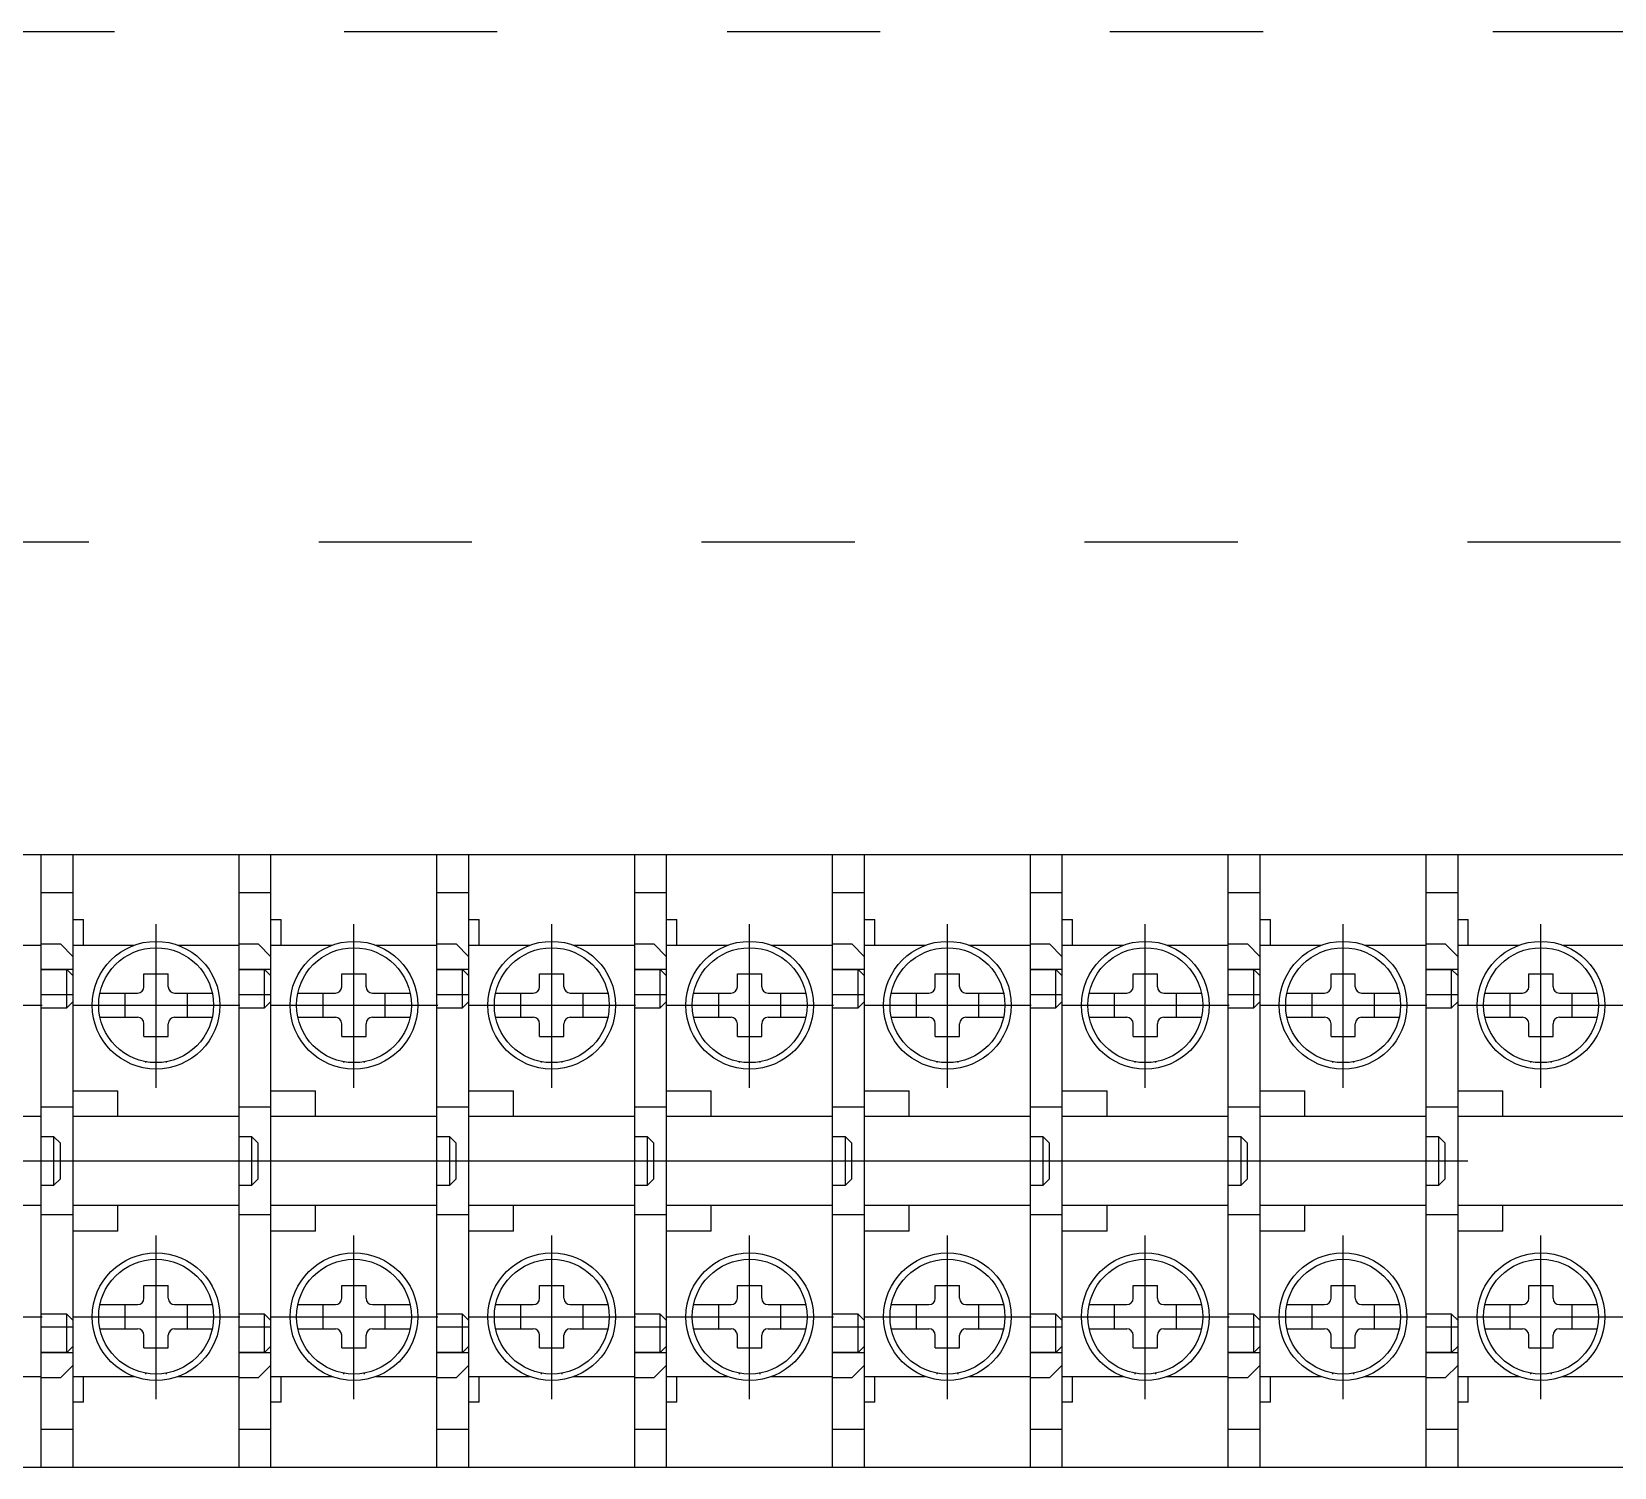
# Model space of a CAD drawing. Header units: millimetres. Extents: x 14879 to 38758, y -20740 to 1136.
# Drawn here: x 35287.6 to 35411.6, y -7516.8 to -7404.4 of the extents above; entities that cross this region are included whole.
import ezdxf

# ---------------------------------------------------------------- set-up
doc = ezdxf.new("R2010")
doc.units = ezdxf.units.MM
doc.linetypes.add('ACAD_ISO03W100', pattern=[30, 12, -18])
doc.linetypes.add('CENTER', pattern=[50.8, 31.75, -6.35, 6.35, -6.35])

msp = doc.modelspace()

# ---------------------------------------------------------------- linework, layer by layer
at = {"color": 3}
for p, q in [((35272.88, -7468.84), (35288.38, -7468.84)), ((35288.38, -7516.84), (35288.38, -7468.84)), ((35288.38, -7468.84), (35303.88, -7468.84)), ((35288.38, -7516.84), (35288.38, -7468.84)), ((35290.88, -7489.34), (35290.88, -7468.84)), ((35303.88, -7516.84), (35303.88, -7468.84)), ((35303.88, -7468.84), (35319.38, -7468.84)), ((35303.88, -7516.84), (35303.88, -7468.84)), ((35306.38, -7489.34), (35306.38, -7468.84)), ((35319.38, -7516.84), (35319.38, -7468.84)), ((35319.38, -7468.84), (35334.88, -7468.84)), ((35319.38, -7516.84), (35319.38, -7468.84)), ((35321.88, -7489.34), (35321.88, -7468.84)), ((35334.88, -7516.84), (35334.88, -7468.84)), ((35334.88, -7468.84), (35350.38, -7468.84)), ((35334.88, -7516.84), (35334.88, -7468.84)), ((35337.38, -7489.34), (35337.38, -7468.84)), ((35350.38, -7516.84), (35350.38, -7468.84)), ((35350.38, -7468.84), (35365.88, -7468.84)), ((35350.38, -7516.84), (35350.38, -7468.84)), ((35352.88, -7489.34), (35352.88, -7468.84)), ((35365.88, -7516.84), (35365.88, -7468.84)), ((35365.88, -7468.84), (35381.38, -7468.84)), ((35365.88, -7516.84), (35365.88, -7468.84)), ((35368.38, -7489.34), (35368.38, -7468.84)), ((35381.38, -7516.84), (35381.38, -7468.84)), ((35381.38, -7468.84), (35396.88, -7468.84)), ((35381.38, -7516.84), (35381.38, -7468.84)), ((35383.88, -7489.34), (35383.88, -7468.84)), ((35396.88, -7516.84), (35396.88, -7468.84)), ((35396.88, -7516.84), (35396.88, -7468.84)), ((35396.88, -7468.84), (35412.38, -7468.84)), ((35396.88, -7516.84), (35396.88, -7468.84)), ((35399.38, -7489.34), (35399.38, -7468.84)), ((35290.88, -7471.84), (35288.38, -7471.84)), ((35306.38, -7471.84), (35303.88, -7471.84)), ((35321.88, -7471.84), (35319.38, -7471.84)), ((35337.38, -7471.84), (35334.88, -7471.84)), ((35352.88, -7471.84), (35350.38, -7471.84)), ((35368.38, -7471.84), (35365.88, -7471.84)), ((35383.88, -7471.84), (35381.38, -7471.84)), ((35399.38, -7471.84), (35396.88, -7471.84)), ((35290.88, -7473.94), (35291.68, -7473.94)), ((35291.68, -7475.94), (35291.68, -7473.94)), ((35306.38, -7473.94), (35307.18, -7473.94)), ((35307.18, -7475.94), (35307.18, -7473.94)), ((35321.88, -7473.94), (35322.68, -7473.94)), ((35322.68, -7475.94), (35322.68, -7473.94)), ((35337.38, -7473.94), (35338.18, -7473.94)), ((35338.18, -7475.94), (35338.18, -7473.94)), ((35352.88, -7473.94), (35353.68, -7473.94)), ((35353.68, -7475.94), (35353.68, -7473.94)), ((35368.38, -7473.94), (35369.18, -7473.94)), ((35369.18, -7475.94), (35369.18, -7473.94)), ((35383.88, -7473.94), (35384.68, -7473.94)), ((35384.68, -7475.94), (35384.68, -7473.94)), ((35399.38, -7473.94), (35400.18, -7473.94)), ((35400.18, -7475.94), (35400.18, -7473.94)), ((35288.38, -7475.84), (35289.88, -7475.84)), ((35290.88, -7476.84), (35289.88, -7475.84)), ((35303.88, -7475.84), (35305.38, -7475.84)), ((35306.38, -7476.84), (35305.38, -7475.84)), ((35319.38, -7475.84), (35320.88, -7475.84)), ((35321.88, -7476.84), (35320.88, -7475.84)), ((35334.88, -7475.84), (35336.38, -7475.84)), ((35337.38, -7476.84), (35336.38, -7475.84)), ((35350.38, -7475.84), (35351.88, -7475.84)), ((35352.88, -7476.84), (35351.88, -7475.84)), ((35365.88, -7475.84), (35367.38, -7475.84)), ((35368.38, -7476.84), (35367.38, -7475.84)), ((35381.38, -7475.84), (35382.88, -7475.84)), ((35383.88, -7476.84), (35382.88, -7475.84)), ((35396.88, -7475.84), (35398.38, -7475.84)), ((35396.88, -7475.84), (35398.38, -7475.84)), ((35399.38, -7476.84), (35398.38, -7475.84)), ((35399.38, -7476.84), (35398.38, -7475.84)), ((35283.59, -7475.94), (35288.38, -7475.94)), ((35290.88, -7475.94), (35295.67, -7475.94)), ((35290.88, -7508.84), (35290.88, -7476.84)), ((35299.09, -7475.94), (35303.88, -7475.94)), ((35306.38, -7475.94), (35311.17, -7475.94)), ((35306.38, -7508.84), (35306.38, -7476.84)), ((35314.59, -7475.94), (35319.38, -7475.94)), ((35321.88, -7475.94), (35326.67, -7475.94)), ((35321.88, -7508.84), (35321.88, -7476.84)), ((35330.09, -7475.94), (35334.88, -7475.94)), ((35337.38, -7475.94), (35342.17, -7475.94)), ((35337.38, -7508.84), (35337.38, -7476.84)), ((35345.58, -7475.94), (35350.38, -7475.94)), ((35352.88, -7475.94), (35357.67, -7475.94)), ((35352.88, -7508.84), (35352.88, -7476.84)), ((35361.08, -7475.94), (35365.88, -7475.94)), ((35368.38, -7475.94), (35373.17, -7475.94)), ((35368.38, -7508.84), (35368.38, -7476.84)), ((35376.58, -7475.94), (35381.38, -7475.94)), ((35383.88, -7475.94), (35388.67, -7475.94)), ((35383.88, -7508.84), (35383.88, -7476.84)), ((35392.08, -7475.94), (35396.88, -7475.94)), ((35399.38, -7475.94), (35404.17, -7475.94)), ((35399.38, -7508.84), (35399.38, -7476.84)), ((35399.38, -7508.84), (35399.38, -7476.84)), ((35407.58, -7475.94), (35412.38, -7475.94)), ((35288.38, -7477.84), (35290.38, -7477.84)), ((35290.88, -7477.84), (35288.38, -7477.84)), ((35290.38, -7480.84), (35290.38, -7477.84)), ((35290.38, -7477.84), (35290.88, -7478.34)), ((35296.43, -7478.19), (35298.33, -7478.19)), ((35296.43, -7479.19), (35296.43, -7478.19)), ((35298.33, -7479.19), (35298.33, -7478.19)), ((35303.88, -7477.84), (35305.88, -7477.84)), ((35306.38, -7477.84), (35303.88, -7477.84)), ((35305.88, -7480.84), (35305.88, -7477.84)), ((35305.88, -7477.84), (35306.38, -7478.34)), ((35311.93, -7478.19), (35313.83, -7478.19)), ((35311.93, -7479.19), (35311.93, -7478.19)), ((35313.83, -7479.19), (35313.83, -7478.19)), ((35319.38, -7477.84), (35321.38, -7477.84)), ((35321.88, -7477.84), (35319.38, -7477.84)), ((35321.38, -7480.84), (35321.38, -7477.84)), ((35321.38, -7477.84), (35321.88, -7478.34)), ((35327.43, -7478.19), (35329.33, -7478.19)), ((35327.43, -7479.19), (35327.43, -7478.19)), ((35329.33, -7479.19), (35329.33, -7478.19)), ((35334.88, -7477.84), (35336.88, -7477.84)), ((35337.38, -7477.84), (35334.88, -7477.84)), ((35336.88, -7480.84), (35336.88, -7477.84)), ((35336.88, -7477.84), (35337.38, -7478.34)), ((35342.93, -7478.19), (35344.83, -7478.19)), ((35342.93, -7479.19), (35342.93, -7478.19)), ((35344.83, -7479.19), (35344.83, -7478.19)), ((35350.38, -7477.84), (35352.38, -7477.84)), ((35352.88, -7477.84), (35350.38, -7477.84)), ((35352.38, -7480.84), (35352.38, -7477.84)), ((35352.38, -7477.84), (35352.88, -7478.34)), ((35358.43, -7478.19), (35360.33, -7478.19)), ((35358.43, -7479.19), (35358.43, -7478.19)), ((35360.33, -7479.19), (35360.33, -7478.19)), ((35365.88, -7477.84), (35367.88, -7477.84)), ((35368.38, -7477.84), (35365.88, -7477.84)), ((35367.88, -7480.84), (35367.88, -7477.84)), ((35367.88, -7477.84), (35368.38, -7478.34)), ((35373.93, -7478.19), (35375.83, -7478.19)), ((35373.93, -7479.19), (35373.93, -7478.19)), ((35375.83, -7479.19), (35375.83, -7478.19)), ((35381.38, -7477.84), (35383.38, -7477.84)), ((35383.88, -7477.84), (35381.38, -7477.84)), ((35383.38, -7480.84), (35383.38, -7477.84)), ((35383.38, -7477.84), (35383.88, -7478.34)), ((35389.43, -7478.19), (35391.33, -7478.19)), ((35389.43, -7479.19), (35389.43, -7478.19)), ((35391.33, -7479.19), (35391.33, -7478.19)), ((35396.88, -7477.84), (35398.88, -7477.84)), ((35396.88, -7477.84), (35398.88, -7477.84)), ((35399.38, -7477.84), (35396.88, -7477.84)), ((35398.88, -7480.84), (35398.88, -7477.84)), ((35398.88, -7477.84), (35399.38, -7478.34)), ((35398.88, -7480.84), (35398.88, -7477.84)), ((35398.88, -7477.84), (35399.38, -7478.34)), ((35404.93, -7478.19), (35406.83, -7478.19)), ((35404.93, -7479.19), (35404.93, -7478.19)), ((35406.83, -7479.19), (35406.83, -7478.19)), ((35290.88, -7479.84), (35288.38, -7479.84)), ((35288.38, -7480.84), (35290.38, -7480.84)), ((35290.38, -7480.84), (35290.88, -7480.34)), ((35292.98, -7479.69), (35295.93, -7479.69)), ((35294.93, -7479.69), (35294.93, -7481.59)), ((35298.83, -7479.69), (35301.78, -7479.69)), ((35299.83, -7481.59), (35299.83, -7479.69)), ((35306.38, -7479.84), (35303.88, -7479.84)), ((35303.88, -7480.84), (35305.88, -7480.84)), ((35305.88, -7480.84), (35306.38, -7480.34)), ((35308.48, -7479.69), (35311.43, -7479.69)), ((35310.43, -7479.69), (35310.43, -7481.59)), ((35314.33, -7479.69), (35317.28, -7479.69)), ((35315.33, -7481.59), (35315.33, -7479.69)), ((35321.88, -7479.84), (35319.38, -7479.84)), ((35319.38, -7480.84), (35321.38, -7480.84)), ((35321.38, -7480.84), (35321.88, -7480.34)), ((35323.98, -7479.69), (35326.93, -7479.69)), ((35325.93, -7479.69), (35325.93, -7481.59)), ((35329.83, -7479.69), (35332.78, -7479.69)), ((35330.83, -7481.59), (35330.83, -7479.69)), ((35337.38, -7479.84), (35334.88, -7479.84)), ((35334.88, -7480.84), (35336.88, -7480.84)), ((35336.88, -7480.84), (35337.38, -7480.34)), ((35339.48, -7479.69), (35342.43, -7479.69)), ((35341.43, -7479.69), (35341.43, -7481.59)), ((35345.33, -7479.69), (35348.28, -7479.69)), ((35346.33, -7481.59), (35346.33, -7479.69)), ((35352.88, -7479.84), (35350.38, -7479.84)), ((35350.38, -7480.84), (35352.38, -7480.84)), ((35352.38, -7480.84), (35352.88, -7480.34)), ((35354.98, -7479.69), (35357.93, -7479.69)), ((35356.93, -7479.69), (35356.93, -7481.59)), ((35360.83, -7479.69), (35363.78, -7479.69)), ((35361.83, -7481.59), (35361.83, -7479.69)), ((35368.38, -7479.84), (35365.88, -7479.84)), ((35365.88, -7480.84), (35367.88, -7480.84)), ((35367.88, -7480.84), (35368.38, -7480.34)), ((35370.48, -7479.69), (35373.43, -7479.69)), ((35372.43, -7479.69), (35372.43, -7481.59)), ((35376.33, -7479.69), (35379.28, -7479.69)), ((35377.33, -7481.59), (35377.33, -7479.69)), ((35383.88, -7479.84), (35381.38, -7479.84)), ((35381.38, -7480.84), (35383.38, -7480.84)), ((35383.38, -7480.84), (35383.88, -7480.34)), ((35385.98, -7479.69), (35388.93, -7479.69)), ((35387.93, -7479.69), (35387.93, -7481.59)), ((35391.83, -7479.69), (35394.78, -7479.69)), ((35392.83, -7481.59), (35392.83, -7479.69)), ((35399.38, -7479.84), (35396.88, -7479.84)), ((35396.88, -7480.84), (35398.88, -7480.84)), ((35396.88, -7480.84), (35398.88, -7480.84)), ((35398.88, -7480.84), (35399.38, -7480.34)), ((35398.88, -7480.84), (35399.38, -7480.34)), ((35401.48, -7479.69), (35404.43, -7479.69)), ((35403.43, -7479.69), (35403.43, -7481.59)), ((35407.33, -7479.69), (35410.28, -7479.69)), ((35408.33, -7481.59), (35408.33, -7479.69)), ((35292.98, -7481.59), (35295.93, -7481.59)), ((35296.43, -7483.09), (35296.43, -7482.09)), ((35298.33, -7483.09), (35298.33, -7482.09)), ((35298.83, -7481.59), (35301.78, -7481.59)), ((35308.48, -7481.59), (35311.43, -7481.59)), ((35311.93, -7483.09), (35311.93, -7482.09)), ((35313.83, -7483.09), (35313.83, -7482.09)), ((35314.33, -7481.59), (35317.28, -7481.59)), ((35323.98, -7481.59), (35326.93, -7481.59)), ((35327.43, -7483.09), (35327.43, -7482.09)), ((35329.33, -7483.09), (35329.33, -7482.09)), ((35329.83, -7481.59), (35332.78, -7481.59)), ((35339.48, -7481.59), (35342.43, -7481.59)), ((35342.93, -7483.09), (35342.93, -7482.09)), ((35344.83, -7483.09), (35344.83, -7482.09)), ((35345.33, -7481.59), (35348.28, -7481.59)), ((35354.98, -7481.59), (35357.93, -7481.59)), ((35358.43, -7483.09), (35358.43, -7482.09)), ((35360.33, -7483.09), (35360.33, -7482.09)), ((35360.83, -7481.59), (35363.78, -7481.59)), ((35370.48, -7481.59), (35373.43, -7481.59)), ((35373.93, -7483.09), (35373.93, -7482.09)), ((35375.83, -7483.09), (35375.83, -7482.09)), ((35376.33, -7481.59), (35379.28, -7481.59)), ((35385.98, -7481.59), (35388.93, -7481.59)), ((35389.43, -7483.09), (35389.43, -7482.09)), ((35391.33, -7483.09), (35391.33, -7482.09)), ((35391.83, -7481.59), (35394.78, -7481.59)), ((35401.48, -7481.59), (35404.43, -7481.59)), ((35404.93, -7483.09), (35404.93, -7482.09)), ((35406.83, -7483.09), (35406.83, -7482.09)), ((35407.33, -7481.59), (35410.28, -7481.59)), ((35296.43, -7483.09), (35298.33, -7483.09)), ((35311.93, -7483.09), (35313.83, -7483.09)), ((35327.43, -7483.09), (35329.33, -7483.09)), ((35342.93, -7483.09), (35344.83, -7483.09)), ((35358.43, -7483.09), (35360.33, -7483.09)), ((35373.93, -7483.09), (35375.83, -7483.09)), ((35389.43, -7483.09), (35391.33, -7483.09)), ((35404.93, -7483.09), (35406.83, -7483.09)), ((35296.58, -7485.14), (35296.58, -7485.07)), ((35298.18, -7485.07), (35298.18, -7485.14)), ((35312.08, -7485.14), (35312.08, -7485.07)), ((35313.68, -7485.07), (35313.68, -7485.14)), ((35327.58, -7485.14), (35327.58, -7485.07)), ((35329.18, -7485.07), (35329.18, -7485.14)), ((35343.08, -7485.14), (35343.08, -7485.07)), ((35344.68, -7485.07), (35344.68, -7485.14)), ((35358.58, -7485.14), (35358.58, -7485.07)), ((35360.18, -7485.07), (35360.18, -7485.14)), ((35374.08, -7485.14), (35374.08, -7485.07)), ((35375.68, -7485.07), (35375.68, -7485.14)), ((35389.58, -7485.14), (35389.58, -7485.07)), ((35391.18, -7485.07), (35391.18, -7485.14)), ((35405.08, -7485.14), (35405.08, -7485.07)), ((35406.68, -7485.07), (35406.68, -7485.14)), ((35290.88, -7487.34), (35294.38, -7487.34)), ((35294.38, -7489.34), (35294.38, -7487.34)), ((35306.38, -7487.34), (35309.88, -7487.34)), ((35309.88, -7489.34), (35309.88, -7487.34)), ((35321.88, -7487.34), (35325.38, -7487.34)), ((35325.38, -7489.34), (35325.38, -7487.34)), ((35337.38, -7487.34), (35340.88, -7487.34)), ((35340.88, -7489.34), (35340.88, -7487.34)), ((35352.88, -7487.34), (35356.38, -7487.34)), ((35356.38, -7489.34), (35356.38, -7487.34)), ((35368.38, -7487.34), (35371.88, -7487.34)), ((35371.88, -7489.34), (35371.88, -7487.34)), ((35383.88, -7487.34), (35387.38, -7487.34)), ((35387.38, -7489.34), (35387.38, -7487.34)), ((35399.38, -7487.34), (35402.88, -7487.34)), ((35402.88, -7489.34), (35402.88, -7487.34)), ((35275.38, -7489.34), (35288.38, -7489.34)), ((35290.88, -7488.64), (35288.38, -7488.64)), ((35290.88, -7489.34), (35303.88, -7489.34)), ((35306.38, -7488.64), (35303.88, -7488.64)), ((35306.38, -7489.34), (35319.38, -7489.34)), ((35321.88, -7488.64), (35319.38, -7488.64)), ((35321.88, -7489.34), (35334.88, -7489.34)), ((35337.38, -7488.64), (35334.88, -7488.64)), ((35337.38, -7489.34), (35350.38, -7489.34)), ((35352.88, -7488.64), (35350.38, -7488.64)), ((35352.88, -7489.34), (35365.88, -7489.34)), ((35368.38, -7488.64), (35365.88, -7488.64)), ((35368.38, -7489.34), (35381.38, -7489.34)), ((35383.88, -7488.64), (35381.38, -7488.64)), ((35383.88, -7489.34), (35396.88, -7489.34)), ((35399.38, -7488.64), (35396.88, -7488.64)), ((35399.38, -7489.34), (35412.38, -7489.34)), ((35289.38, -7490.94), (35288.38, -7490.94)), ((35289.38, -7494.74), (35289.38, -7490.94)), ((35289.38, -7490.94), (35289.88, -7491.44)), ((35289.88, -7494.24), (35289.88, -7491.44)), ((35304.88, -7490.94), (35303.88, -7490.94)), ((35304.88, -7494.74), (35304.88, -7490.94)), ((35304.88, -7490.94), (35305.38, -7491.44)), ((35305.38, -7494.24), (35305.38, -7491.44)), ((35320.38, -7490.94), (35319.38, -7490.94)), ((35320.38, -7494.74), (35320.38, -7490.94)), ((35320.38, -7490.94), (35320.88, -7491.44)), ((35320.88, -7494.24), (35320.88, -7491.44)), ((35335.88, -7490.94), (35334.88, -7490.94)), ((35335.88, -7494.74), (35335.88, -7490.94)), ((35335.88, -7490.94), (35336.38, -7491.44)), ((35336.38, -7494.24), (35336.38, -7491.44)), ((35351.38, -7490.94), (35350.38, -7490.94)), ((35351.38, -7494.74), (35351.38, -7490.94)), ((35351.38, -7490.94), (35351.88, -7491.44)), ((35351.88, -7494.24), (35351.88, -7491.44)), ((35366.88, -7490.94), (35365.88, -7490.94)), ((35366.88, -7494.74), (35366.88, -7490.94)), ((35366.88, -7490.94), (35367.38, -7491.44)), ((35367.38, -7494.24), (35367.38, -7491.44)), ((35382.38, -7490.94), (35381.38, -7490.94)), ((35382.38, -7494.74), (35382.38, -7490.94)), ((35382.38, -7490.94), (35382.88, -7491.44)), ((35382.88, -7494.24), (35382.88, -7491.44)), ((35397.88, -7490.94), (35396.88, -7490.94)), ((35397.88, -7490.94), (35396.88, -7490.94)), ((35397.88, -7494.74), (35397.88, -7490.94)), ((35397.88, -7490.94), (35398.38, -7491.44)), ((35397.88, -7494.74), (35397.88, -7490.94)), ((35397.88, -7490.94), (35398.38, -7491.44)), ((35398.38, -7494.24), (35398.38, -7491.44)), ((35398.38, -7494.24), (35398.38, -7491.44)), ((35289.88, -7494.24), (35289.38, -7494.74)), ((35305.38, -7494.24), (35304.88, -7494.74)), ((35320.88, -7494.24), (35320.38, -7494.74)), ((35336.38, -7494.24), (35335.88, -7494.74)), ((35351.88, -7494.24), (35351.38, -7494.74)), ((35367.38, -7494.24), (35366.88, -7494.74)), ((35382.88, -7494.24), (35382.38, -7494.74)), ((35398.38, -7494.24), (35397.88, -7494.74)), ((35398.38, -7494.24), (35397.88, -7494.74)), ((35288.38, -7494.74), (35289.38, -7494.74)), ((35303.88, -7494.74), (35304.88, -7494.74)), ((35319.38, -7494.74), (35320.38, -7494.74)), ((35334.88, -7494.74), (35335.88, -7494.74)), ((35350.38, -7494.74), (35351.38, -7494.74)), ((35365.88, -7494.74), (35366.88, -7494.74)), ((35381.38, -7494.74), (35382.38, -7494.74)), ((35396.88, -7494.74), (35397.88, -7494.74)), ((35396.88, -7494.74), (35397.88, -7494.74)), ((35288.38, -7496.34), (35275.38, -7496.34)), ((35303.88, -7496.34), (35290.88, -7496.34)), ((35290.88, -7516.84), (35290.88, -7496.34)), ((35294.38, -7498.34), (35294.38, -7496.34)), ((35319.38, -7496.34), (35306.38, -7496.34)), ((35306.38, -7516.84), (35306.38, -7496.34)), ((35309.88, -7498.34), (35309.88, -7496.34)), ((35334.88, -7496.34), (35321.88, -7496.34)), ((35321.88, -7516.84), (35321.88, -7496.34)), ((35325.38, -7498.34), (35325.38, -7496.34)), ((35350.38, -7496.34), (35337.38, -7496.34)), ((35337.38, -7516.84), (35337.38, -7496.34)), ((35340.88, -7498.34), (35340.88, -7496.34)), ((35365.88, -7496.34), (35352.88, -7496.34)), ((35352.88, -7516.84), (35352.88, -7496.34)), ((35356.38, -7498.34), (35356.38, -7496.34)), ((35381.38, -7496.34), (35368.38, -7496.34)), ((35368.38, -7516.84), (35368.38, -7496.34)), ((35371.88, -7498.34), (35371.88, -7496.34)), ((35396.88, -7496.34), (35383.88, -7496.34)), ((35383.88, -7516.84), (35383.88, -7496.34)), ((35387.38, -7498.34), (35387.38, -7496.34)), ((35412.38, -7496.34), (35399.38, -7496.34)), ((35399.38, -7516.84), (35399.38, -7496.34)), ((35402.88, -7498.34), (35402.88, -7496.34)), ((35288.38, -7497.04), (35290.88, -7497.04)), ((35303.88, -7497.04), (35306.38, -7497.04)), ((35319.38, -7497.04), (35321.88, -7497.04)), ((35334.88, -7497.04), (35337.38, -7497.04)), ((35350.38, -7497.04), (35352.88, -7497.04)), ((35365.88, -7497.04), (35368.38, -7497.04)), ((35381.38, -7497.04), (35383.88, -7497.04)), ((35396.88, -7497.04), (35399.38, -7497.04)), ((35294.38, -7498.34), (35290.88, -7498.34)), ((35309.88, -7498.34), (35306.38, -7498.34)), ((35325.38, -7498.34), (35321.88, -7498.34)), ((35340.88, -7498.34), (35337.38, -7498.34)), ((35356.38, -7498.34), (35352.88, -7498.34)), ((35371.88, -7498.34), (35368.38, -7498.34)), ((35387.38, -7498.34), (35383.88, -7498.34)), ((35402.88, -7498.34), (35399.38, -7498.34)), ((35296.43, -7502.59), (35298.33, -7502.59)), ((35296.43, -7503.59), (35296.43, -7502.59)), ((35298.33, -7503.59), (35298.33, -7502.59)), ((35311.93, -7502.59), (35313.83, -7502.59)), ((35311.93, -7503.59), (35311.93, -7502.59)), ((35313.83, -7503.59), (35313.83, -7502.59)), ((35327.43, -7502.59), (35329.33, -7502.59)), ((35327.43, -7503.59), (35327.43, -7502.59)), ((35329.33, -7503.59), (35329.33, -7502.59)), ((35342.93, -7502.59), (35344.83, -7502.59)), ((35342.93, -7503.59), (35342.93, -7502.59)), ((35344.83, -7503.59), (35344.83, -7502.59)), ((35358.43, -7502.59), (35360.33, -7502.59)), ((35358.43, -7503.59), (35358.43, -7502.59)), ((35360.33, -7503.59), (35360.33, -7502.59)), ((35373.93, -7502.59), (35375.83, -7502.59)), ((35373.93, -7503.59), (35373.93, -7502.59)), ((35375.83, -7503.59), (35375.83, -7502.59)), ((35389.43, -7502.59), (35391.33, -7502.59)), ((35389.43, -7503.59), (35389.43, -7502.59)), ((35391.33, -7503.59), (35391.33, -7502.59)), ((35404.93, -7502.59), (35406.83, -7502.59)), ((35404.93, -7503.59), (35404.93, -7502.59)), ((35406.83, -7503.59), (35406.83, -7502.59)), ((35292.98, -7504.09), (35295.93, -7504.09)), ((35294.93, -7504.09), (35294.93, -7505.99)), ((35298.83, -7504.09), (35301.78, -7504.09)), ((35299.83, -7505.99), (35299.83, -7504.09)), ((35308.48, -7504.09), (35311.43, -7504.09)), ((35310.43, -7504.09), (35310.43, -7505.99)), ((35314.33, -7504.09), (35317.28, -7504.09)), ((35315.33, -7505.99), (35315.33, -7504.09)), ((35323.98, -7504.09), (35326.93, -7504.09)), ((35325.93, -7504.09), (35325.93, -7505.99)), ((35329.83, -7504.09), (35332.78, -7504.09)), ((35330.83, -7505.99), (35330.83, -7504.09)), ((35339.48, -7504.09), (35342.43, -7504.09)), ((35341.43, -7504.09), (35341.43, -7505.99)), ((35345.33, -7504.09), (35348.28, -7504.09)), ((35346.33, -7505.99), (35346.33, -7504.09)), ((35354.98, -7504.09), (35357.93, -7504.09)), ((35356.93, -7504.09), (35356.93, -7505.99)), ((35360.83, -7504.09), (35363.78, -7504.09)), ((35361.83, -7505.99), (35361.83, -7504.09)), ((35370.48, -7504.09), (35373.43, -7504.09)), ((35372.43, -7504.09), (35372.43, -7505.99)), ((35376.33, -7504.09), (35379.28, -7504.09)), ((35377.33, -7505.99), (35377.33, -7504.09)), ((35385.98, -7504.09), (35388.93, -7504.09)), ((35387.93, -7504.09), (35387.93, -7505.99)), ((35391.83, -7504.09), (35394.78, -7504.09)), ((35392.83, -7505.99), (35392.83, -7504.09)), ((35401.48, -7504.09), (35404.43, -7504.09)), ((35403.43, -7504.09), (35403.43, -7505.99)), ((35407.33, -7504.09), (35410.28, -7504.09)), ((35408.33, -7505.99), (35408.33, -7504.09)), ((35290.38, -7504.84), (35288.38, -7504.84)), ((35290.38, -7507.84), (35290.38, -7504.84)), ((35290.88, -7505.34), (35290.38, -7504.84)), ((35305.88, -7504.84), (35303.88, -7504.84)), ((35305.88, -7507.84), (35305.88, -7504.84)), ((35306.38, -7505.34), (35305.88, -7504.84)), ((35321.38, -7504.84), (35319.38, -7504.84)), ((35321.38, -7507.84), (35321.38, -7504.84)), ((35321.88, -7505.34), (35321.38, -7504.84)), ((35336.88, -7504.84), (35334.88, -7504.84)), ((35336.88, -7507.84), (35336.88, -7504.84)), ((35337.38, -7505.34), (35336.88, -7504.84)), ((35352.38, -7504.84), (35350.38, -7504.84)), ((35352.38, -7507.84), (35352.38, -7504.84)), ((35352.88, -7505.34), (35352.38, -7504.84)), ((35367.88, -7504.84), (35365.88, -7504.84)), ((35367.88, -7507.84), (35367.88, -7504.84)), ((35368.38, -7505.34), (35367.88, -7504.84)), ((35383.38, -7504.84), (35381.38, -7504.84)), ((35383.38, -7507.84), (35383.38, -7504.84)), ((35383.88, -7505.34), (35383.38, -7504.84)), ((35398.88, -7504.84), (35396.88, -7504.84)), ((35398.88, -7504.84), (35396.88, -7504.84)), ((35398.88, -7507.84), (35398.88, -7504.84)), ((35399.38, -7505.34), (35398.88, -7504.84)), ((35398.88, -7507.84), (35398.88, -7504.84)), ((35399.38, -7505.34), (35398.88, -7504.84)), ((35288.38, -7505.84), (35290.88, -7505.84)), ((35292.98, -7505.99), (35295.93, -7505.99)), ((35296.43, -7507.49), (35296.43, -7506.49)), ((35298.33, -7507.49), (35298.33, -7506.49)), ((35298.83, -7505.99), (35301.78, -7505.99)), ((35303.88, -7505.84), (35306.38, -7505.84)), ((35308.48, -7505.99), (35311.43, -7505.99)), ((35311.93, -7507.49), (35311.93, -7506.49)), ((35313.83, -7507.49), (35313.83, -7506.49)), ((35314.33, -7505.99), (35317.28, -7505.99)), ((35319.38, -7505.84), (35321.88, -7505.84)), ((35323.98, -7505.99), (35326.93, -7505.99)), ((35327.43, -7507.49), (35327.43, -7506.49)), ((35329.33, -7507.49), (35329.33, -7506.49)), ((35329.83, -7505.99), (35332.78, -7505.99)), ((35334.88, -7505.84), (35337.38, -7505.84)), ((35339.48, -7505.99), (35342.43, -7505.99)), ((35342.93, -7507.49), (35342.93, -7506.49)), ((35344.83, -7507.49), (35344.83, -7506.49)), ((35345.33, -7505.99), (35348.28, -7505.99)), ((35350.38, -7505.84), (35352.88, -7505.84)), ((35354.98, -7505.99), (35357.93, -7505.99)), ((35358.43, -7507.49), (35358.43, -7506.49)), ((35360.33, -7507.49), (35360.33, -7506.49)), ((35360.83, -7505.99), (35363.78, -7505.99)), ((35365.88, -7505.84), (35368.38, -7505.84)), ((35370.48, -7505.99), (35373.43, -7505.99)), ((35373.93, -7507.49), (35373.93, -7506.49)), ((35375.83, -7507.49), (35375.83, -7506.49)), ((35376.33, -7505.99), (35379.28, -7505.99)), ((35381.38, -7505.84), (35383.88, -7505.84)), ((35385.98, -7505.99), (35388.93, -7505.99)), ((35389.43, -7507.49), (35389.43, -7506.49)), ((35391.33, -7507.49), (35391.33, -7506.49)), ((35391.83, -7505.99), (35394.78, -7505.99)), ((35396.88, -7505.84), (35399.38, -7505.84)), ((35401.48, -7505.99), (35404.43, -7505.99)), ((35404.93, -7507.49), (35404.93, -7506.49)), ((35406.83, -7507.49), (35406.83, -7506.49)), ((35407.33, -7505.99), (35410.28, -7505.99)), ((35290.38, -7507.84), (35288.38, -7507.84)), ((35288.38, -7507.84), (35290.88, -7507.84)), ((35290.88, -7507.34), (35290.38, -7507.84)), ((35296.43, -7507.49), (35298.33, -7507.49)), ((35305.88, -7507.84), (35303.88, -7507.84)), ((35303.88, -7507.84), (35306.38, -7507.84)), ((35306.38, -7507.34), (35305.88, -7507.84)), ((35311.93, -7507.49), (35313.83, -7507.49)), ((35321.38, -7507.84), (35319.38, -7507.84)), ((35319.38, -7507.84), (35321.88, -7507.84)), ((35321.88, -7507.34), (35321.38, -7507.84)), ((35327.43, -7507.49), (35329.33, -7507.49)), ((35336.88, -7507.84), (35334.88, -7507.84)), ((35334.88, -7507.84), (35337.38, -7507.84)), ((35337.38, -7507.34), (35336.88, -7507.84)), ((35342.93, -7507.49), (35344.83, -7507.49)), ((35352.38, -7507.84), (35350.38, -7507.84)), ((35350.38, -7507.84), (35352.88, -7507.84)), ((35352.88, -7507.34), (35352.38, -7507.84)), ((35358.43, -7507.49), (35360.33, -7507.49)), ((35367.88, -7507.84), (35365.88, -7507.84)), ((35365.88, -7507.84), (35368.38, -7507.84)), ((35368.38, -7507.34), (35367.88, -7507.84)), ((35373.93, -7507.49), (35375.83, -7507.49)), ((35383.38, -7507.84), (35381.38, -7507.84)), ((35381.38, -7507.84), (35383.88, -7507.84)), ((35383.88, -7507.34), (35383.38, -7507.84)), ((35389.43, -7507.49), (35391.33, -7507.49)), ((35398.88, -7507.84), (35396.88, -7507.84)), ((35398.88, -7507.84), (35396.88, -7507.84)), ((35396.88, -7507.84), (35399.38, -7507.84)), ((35399.38, -7507.34), (35398.88, -7507.84)), ((35399.38, -7507.34), (35398.88, -7507.84)), ((35404.93, -7507.49), (35406.83, -7507.49)), ((35289.88, -7509.84), (35290.88, -7508.84)), ((35305.38, -7509.84), (35306.38, -7508.84)), ((35320.88, -7509.84), (35321.88, -7508.84)), ((35336.38, -7509.84), (35337.38, -7508.84)), ((35351.88, -7509.84), (35352.88, -7508.84)), ((35367.38, -7509.84), (35368.38, -7508.84)), ((35382.88, -7509.84), (35383.88, -7508.84)), ((35398.38, -7509.84), (35399.38, -7508.84)), ((35398.38, -7509.84), (35399.38, -7508.84)), ((35288.38, -7509.74), (35283.59, -7509.74)), ((35289.88, -7509.84), (35288.38, -7509.84)), ((35295.67, -7509.74), (35290.88, -7509.74)), ((35291.68, -7511.74), (35291.68, -7509.74)), ((35296.58, -7509.54), (35296.58, -7509.47)), ((35298.18, -7509.47), (35298.18, -7509.54)), ((35303.88, -7509.74), (35299.09, -7509.74)), ((35305.38, -7509.84), (35303.88, -7509.84)), ((35311.17, -7509.74), (35306.38, -7509.74)), ((35307.18, -7511.74), (35307.18, -7509.74)), ((35312.08, -7509.54), (35312.08, -7509.47)), ((35313.68, -7509.47), (35313.68, -7509.54)), ((35319.38, -7509.74), (35314.59, -7509.74)), ((35320.88, -7509.84), (35319.38, -7509.84)), ((35326.67, -7509.74), (35321.88, -7509.74)), ((35322.68, -7511.74), (35322.68, -7509.74)), ((35327.58, -7509.54), (35327.58, -7509.47)), ((35329.18, -7509.47), (35329.18, -7509.54)), ((35334.88, -7509.74), (35330.09, -7509.74)), ((35336.38, -7509.84), (35334.88, -7509.84)), ((35342.17, -7509.74), (35337.38, -7509.74)), ((35338.18, -7511.74), (35338.18, -7509.74)), ((35343.08, -7509.54), (35343.08, -7509.47)), ((35344.68, -7509.47), (35344.68, -7509.54)), ((35350.38, -7509.74), (35345.58, -7509.74)), ((35351.88, -7509.84), (35350.38, -7509.84)), ((35357.67, -7509.74), (35352.88, -7509.74)), ((35353.68, -7511.74), (35353.68, -7509.74)), ((35358.58, -7509.54), (35358.58, -7509.47)), ((35360.18, -7509.47), (35360.18, -7509.54)), ((35365.88, -7509.74), (35361.08, -7509.74)), ((35367.38, -7509.84), (35365.88, -7509.84)), ((35373.17, -7509.74), (35368.38, -7509.74)), ((35369.18, -7511.74), (35369.18, -7509.74)), ((35374.08, -7509.54), (35374.08, -7509.47)), ((35375.68, -7509.47), (35375.68, -7509.54)), ((35381.38, -7509.74), (35376.58, -7509.74)), ((35382.88, -7509.84), (35381.38, -7509.84)), ((35388.67, -7509.74), (35383.88, -7509.74)), ((35384.68, -7511.74), (35384.68, -7509.74)), ((35389.58, -7509.54), (35389.58, -7509.47)), ((35391.18, -7509.47), (35391.18, -7509.54)), ((35396.88, -7509.74), (35392.08, -7509.74)), ((35398.38, -7509.84), (35396.88, -7509.84)), ((35398.38, -7509.84), (35396.88, -7509.84)), ((35404.17, -7509.74), (35399.38, -7509.74)), ((35400.18, -7511.74), (35400.18, -7509.74)), ((35405.08, -7509.54), (35405.08, -7509.47)), ((35406.68, -7509.47), (35406.68, -7509.54)), ((35412.38, -7509.74), (35407.58, -7509.74)), ((35291.68, -7511.74), (35290.88, -7511.74)), ((35307.18, -7511.74), (35306.38, -7511.74)), ((35322.68, -7511.74), (35321.88, -7511.74)), ((35338.18, -7511.74), (35337.38, -7511.74)), ((35353.68, -7511.74), (35352.88, -7511.74)), ((35369.18, -7511.74), (35368.38, -7511.74)), ((35384.68, -7511.74), (35383.88, -7511.74)), ((35400.18, -7511.74), (35399.38, -7511.74)), ((35288.38, -7513.84), (35290.88, -7513.84)), ((35303.88, -7513.84), (35306.38, -7513.84)), ((35319.38, -7513.84), (35321.88, -7513.84)), ((35334.88, -7513.84), (35337.38, -7513.84)), ((35350.38, -7513.84), (35352.88, -7513.84)), ((35365.88, -7513.84), (35368.38, -7513.84)), ((35381.38, -7513.84), (35383.88, -7513.84)), ((35396.88, -7513.84), (35399.38, -7513.84)), ((35288.38, -7516.84), (35272.88, -7516.84)), ((35303.88, -7516.84), (35288.38, -7516.84)), ((35319.38, -7516.84), (35303.88, -7516.84)), ((35334.88, -7516.84), (35319.38, -7516.84)), ((35350.38, -7516.84), (35334.88, -7516.84)), ((35365.88, -7516.84), (35350.38, -7516.84)), ((35381.38, -7516.84), (35365.88, -7516.84)), ((35396.88, -7516.84), (35381.38, -7516.84)), ((35412.38, -7516.84), (35396.88, -7516.84))]:
    msp.add_line(p, q, dxfattribs=at)
at = {"color": 3, "linetype": 'CENTER'}
for p, q in [((35297.38, -7487.11), (35297.38, -7474.29)), ((35312.88, -7487.11), (35312.88, -7474.29)), ((35328.38, -7487.11), (35328.38, -7474.29)), ((35343.88, -7487.11), (35343.88, -7474.29)), ((35359.38, -7487.11), (35359.38, -7474.29)), ((35374.88, -7487.11), (35374.88, -7474.29)), ((35390.38, -7487.11), (35390.38, -7474.29)), ((35405.88, -7487.11), (35405.88, -7474.29)), ((35275.42, -7480.64), (35288.44, -7480.64)), ((35290.92, -7480.64), (35303.94, -7480.64)), ((35306.42, -7480.64), (35319.44, -7480.64)), ((35321.92, -7480.64), (35334.94, -7480.64)), ((35337.42, -7480.64), (35350.44, -7480.64)), ((35352.92, -7480.64), (35365.94, -7480.64)), ((35368.42, -7480.64), (35381.44, -7480.64)), ((35383.92, -7480.64), (35396.94, -7480.64)), ((35399.42, -7480.64), (35412.44, -7480.64)), ((35271.34, -7492.84), (35291.65, -7492.84)), ((35286.84, -7492.84), (35307.15, -7492.84)), ((35302.34, -7492.84), (35322.65, -7492.84)), ((35317.84, -7492.84), (35338.15, -7492.84)), ((35333.34, -7492.84), (35353.65, -7492.84)), ((35348.84, -7492.84), (35369.15, -7492.84)), ((35364.34, -7492.84), (35384.65, -7492.84)), ((35379.84, -7492.84), (35400.15, -7492.84)), ((35297.38, -7511.51), (35297.38, -7498.69)), ((35312.88, -7511.51), (35312.88, -7498.69)), ((35328.38, -7511.51), (35328.38, -7498.69)), ((35343.88, -7511.51), (35343.88, -7498.69)), ((35359.38, -7511.51), (35359.38, -7498.69)), ((35374.88, -7511.51), (35374.88, -7498.69)), ((35390.38, -7511.51), (35390.38, -7498.69)), ((35405.88, -7511.51), (35405.88, -7498.69)), ((35275.42, -7505.04), (35288.44, -7505.04)), ((35290.92, -7505.04), (35303.94, -7505.04)), ((35306.42, -7505.04), (35319.44, -7505.04)), ((35321.92, -7505.04), (35334.94, -7505.04)), ((35337.42, -7505.04), (35350.44, -7505.04)), ((35352.92, -7505.04), (35365.94, -7505.04)), ((35368.42, -7505.04), (35381.44, -7505.04)), ((35383.92, -7505.04), (35396.94, -7505.04)), ((35399.42, -7505.04), (35412.44, -7505.04))]:
    msp.add_line(p, q, dxfattribs=at)
at = {"color": 1, "linetype": 'ACAD_ISO03W100'}
msp.add_lwpolyline([(35012.11, -7444.38), (35012.11, -7404.38), (35622.12, -7404.38), (35622.12, -7444.38)], close=True, dxfattribs=at)
at = {"color": 3}
for centre, radius in [((35297.38, -7480.64), 5), ((35312.88, -7480.64), 5), ((35328.38, -7480.64), 5), ((35343.88, -7480.64), 5), ((35359.38, -7480.64), 5), ((35374.88, -7480.64), 5), ((35390.38, -7480.64), 5), ((35405.88, -7480.64), 5), ((35297.38, -7480.64), 4.5), ((35312.88, -7480.64), 4.5), ((35328.38, -7480.64), 4.5), ((35343.88, -7480.64), 4.5), ((35359.38, -7480.64), 4.5), ((35374.88, -7480.64), 4.5), ((35390.38, -7480.64), 4.5), ((35405.88, -7480.64), 4.5), ((35297.38, -7505.04), 5), ((35297.38, -7505.04), 4.5), ((35312.88, -7505.04), 5), ((35312.88, -7505.04), 4.5), ((35328.38, -7505.04), 5), ((35328.38, -7505.04), 4.5), ((35343.88, -7505.04), 5), ((35343.88, -7505.04), 4.5), ((35359.38, -7505.04), 5), ((35359.38, -7505.04), 4.5), ((35374.88, -7505.04), 5), ((35374.88, -7505.04), 4.5), ((35390.38, -7505.04), 5), ((35390.38, -7505.04), 4.5), ((35405.88, -7505.04), 5), ((35405.88, -7505.04), 4.5)]:
    msp.add_circle(centre, radius, dxfattribs=at)
for centre, start, end in [((35295.93, -7479.19), 270, 0), ((35298.83, -7479.19), 180, 270), ((35311.43, -7479.19), 270, 0), ((35314.33, -7479.19), 180, 270), ((35326.93, -7479.19), 270, 0), ((35329.83, -7479.19), 180, 270), ((35342.43, -7479.19), 270, 0), ((35345.33, -7479.19), 180, 270), ((35357.93, -7479.19), 270, 0), ((35360.83, -7479.19), 180, 270), ((35373.43, -7479.19), 270, 0), ((35376.33, -7479.19), 180, 270), ((35388.93, -7479.19), 270, 0), ((35391.83, -7479.19), 180, 270), ((35404.43, -7479.19), 270, 0), ((35407.33, -7479.19), 180, 270), ((35295.93, -7482.09), 0, 90), ((35298.83, -7482.09), 90, 180), ((35311.43, -7482.09), 0, 90), ((35314.33, -7482.09), 90, 180), ((35326.93, -7482.09), 0, 90), ((35329.83, -7482.09), 90, 180), ((35342.43, -7482.09), 0, 90), ((35345.33, -7482.09), 90, 180), ((35357.93, -7482.09), 0, 90), ((35360.83, -7482.09), 90, 180), ((35373.43, -7482.09), 0, 90), ((35376.33, -7482.09), 90, 180), ((35388.93, -7482.09), 0, 90), ((35391.83, -7482.09), 90, 180), ((35404.43, -7482.09), 0, 90), ((35407.33, -7482.09), 90, 180), ((35295.93, -7503.59), 270, 0), ((35298.83, -7503.59), 180, 270), ((35311.43, -7503.59), 270, 0), ((35314.33, -7503.59), 180, 270), ((35326.93, -7503.59), 270, 0), ((35329.83, -7503.59), 180, 270), ((35342.43, -7503.59), 270, 0), ((35345.33, -7503.59), 180, 270), ((35357.93, -7503.59), 270, 0), ((35360.83, -7503.59), 180, 270), ((35373.43, -7503.59), 270, 0), ((35376.33, -7503.59), 180, 270), ((35388.93, -7503.59), 270, 0), ((35391.83, -7503.59), 180, 270), ((35404.43, -7503.59), 270, 0), ((35407.33, -7503.59), 180, 270), ((35295.93, -7506.49), 0, 90), ((35298.83, -7506.49), 90, 180), ((35311.43, -7506.49), 0, 90), ((35314.33, -7506.49), 90, 180), ((35326.93, -7506.49), 0, 90), ((35329.83, -7506.49), 90, 180), ((35342.43, -7506.49), 0, 90), ((35345.33, -7506.49), 90, 180), ((35357.93, -7506.49), 0, 90), ((35360.83, -7506.49), 90, 180), ((35373.43, -7506.49), 0, 90), ((35376.33, -7506.49), 90, 180), ((35388.93, -7506.49), 0, 90), ((35391.83, -7506.49), 90, 180), ((35404.43, -7506.49), 0, 90), ((35407.33, -7506.49), 90, 180)]:
    msp.add_arc(centre, 0.5, start, end, dxfattribs=at)

doc.saveas('drawing.dxf')
